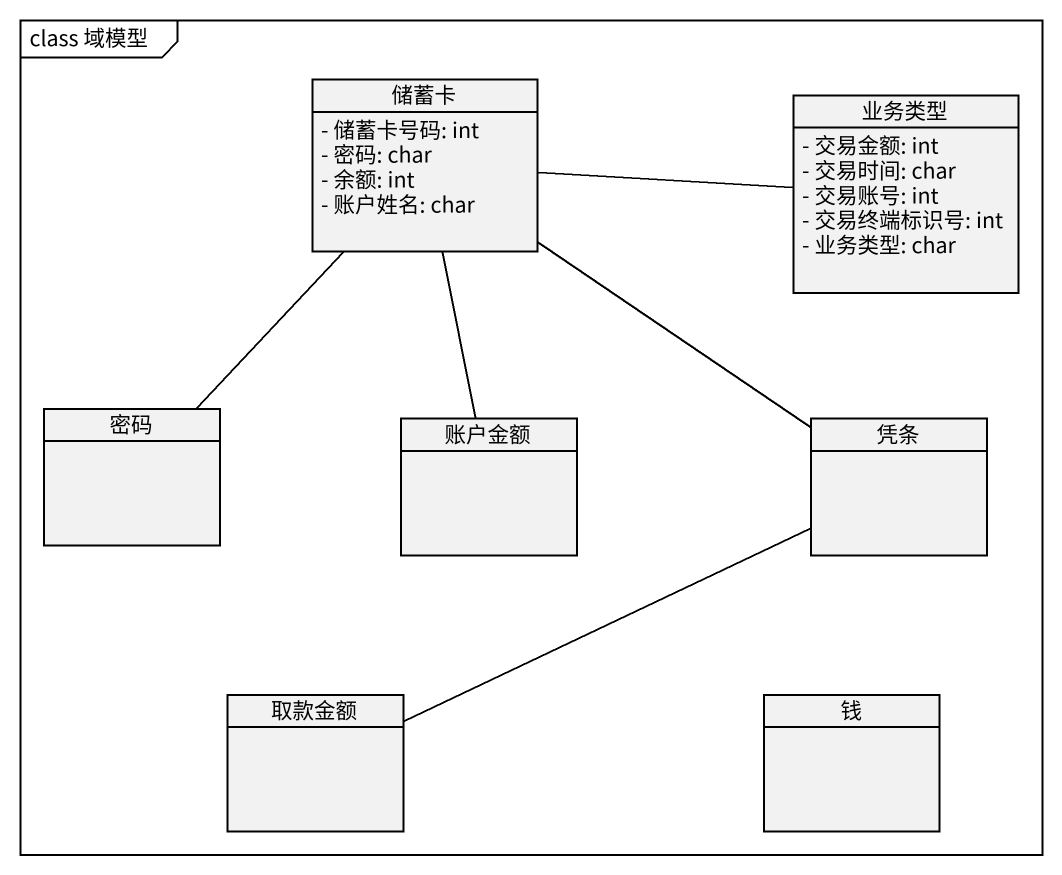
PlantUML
@startuml
mainframe class 域模型
hide circle
hide empty members
skinparam classAttributeIconSize 0
class 储蓄卡 {
  - 储蓄卡号码: int
  - 密码: char
  - 余额: int
  - 账户姓名: char
}
class 业务类型 {
  - 交易金额: int
  - 交易时间: char
  - 交易账号: int
  - 交易终端标识号: int
  - 业务类型: char
}
class 密码
class 账户金额
class 凭条
class 取款金额
class 钱
储蓄卡 -right- 业务类型
储蓄卡 -- 密码
储蓄卡 -- 账户金额
储蓄卡 -- 凭条
凭条 -left- 取款金额
@enduml
